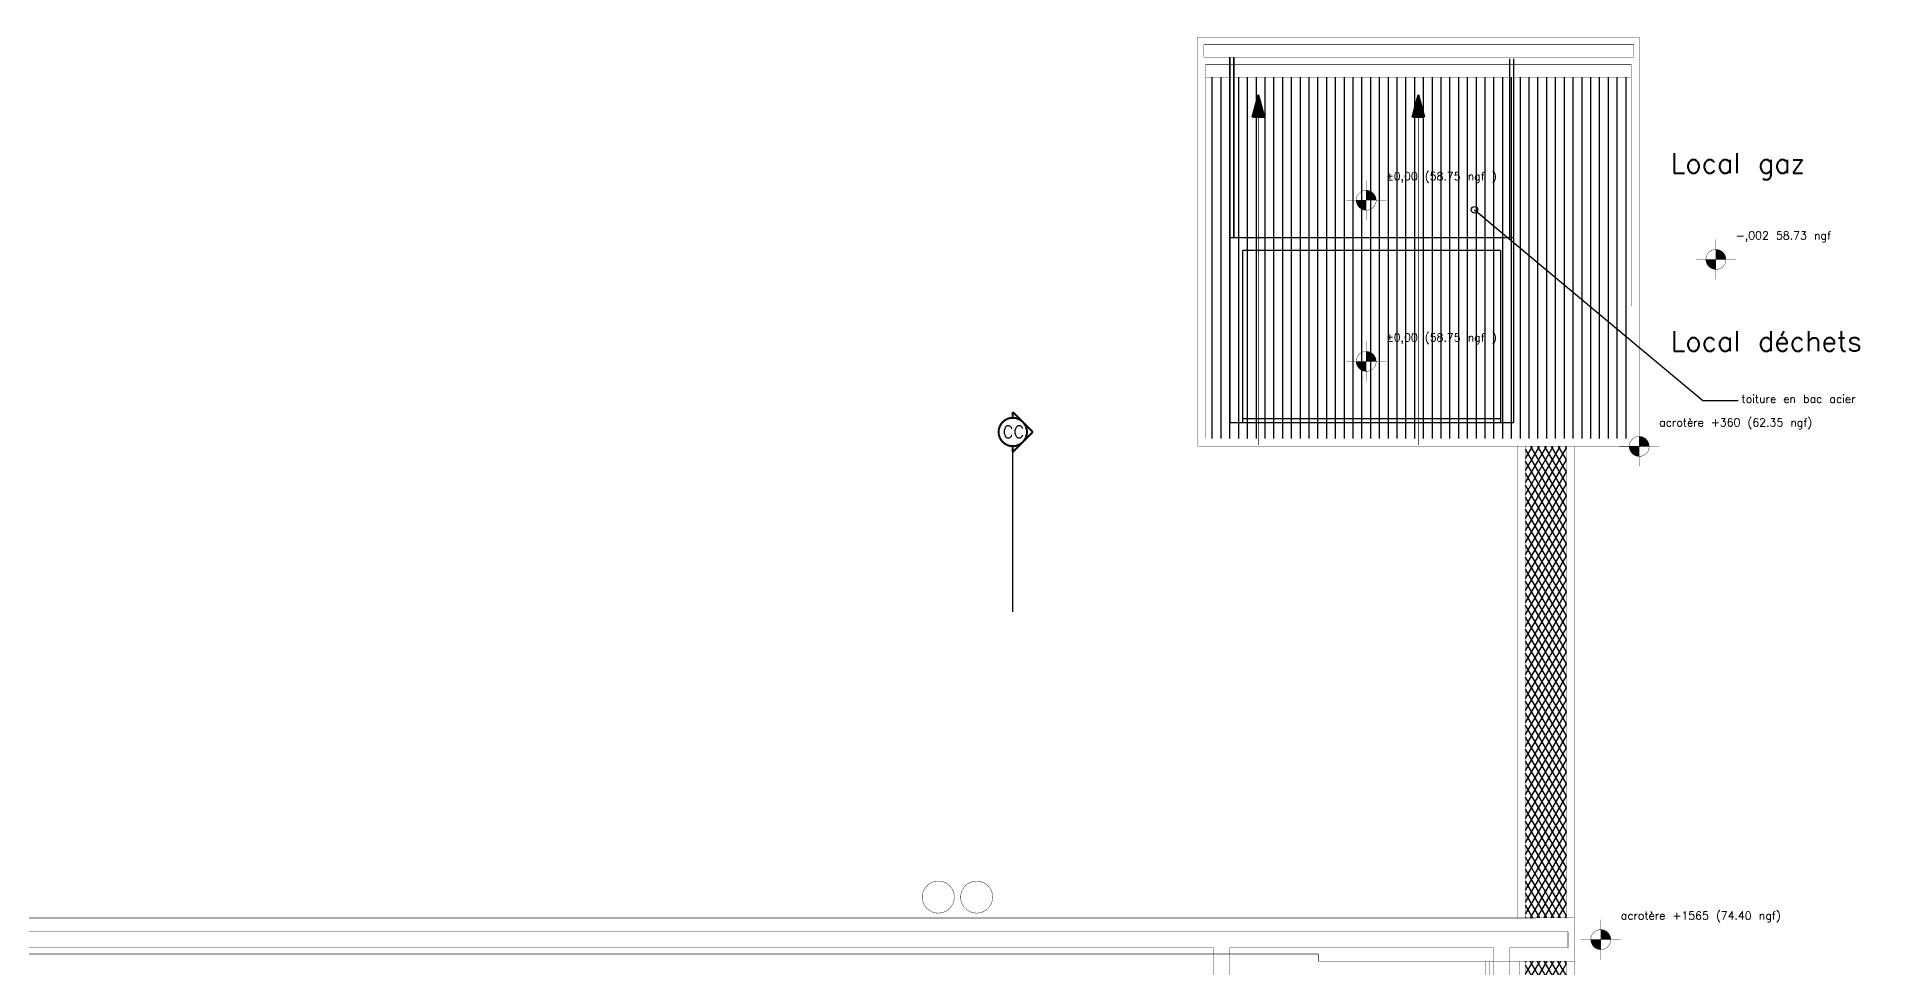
# Model space of a CAD drawing. Header units: inches. Extents: x -539189 to -457489, y 27559 to 80335.
# Drawn here: x -483692 to -460596, y 50734 to 62363 of the extents above; entities that cross this region are included whole.
import ezdxf

# ---------------------------------------------------------------- set-up
doc = ezdxf.new("R2010")
doc.units = ezdxf.units.IN
doc.header["$MEASUREMENT"] = 0
doc.linetypes.add('Achse', pattern=[115, 0, -40, 75, 0])
doc.linetypes.add('Tiretet', pattern=[546.805537, 264.583325, -105.833328, 70.555556, -105.833328])
for name, color, linetype in [('00 cotations', 7, 'Continuous'), ('00 hachures', 7, 'Continuous'), ('00 légendes', 7, 'Continuous'), ('00 skydomes + désenf', 7, 'Continuous'), ('00 traits de coupes', 7, 'Continuous'), ('00 équipements siretec', 7, 'Continuous'), ('ArchiCAD', 7, 'Continuous'), ('murs peripherique', 7, 'Continuous')]:
    doc.layers.add(name, color=color, linetype=linetype)
doc.styles.get("Standard").update_dxf_attribs({"font": 'txt', "bigfont": 'BIGFONT.SHX'})
doc.dimstyles.new('Dimstyle_41', dxfattribs={"dimtxt": 0.18, "dimasz": 164.16, "dimexe": 0.18, "dimexo": 0.0625, "dimgap": 0.09, "dimtad": 0, "dimtih": 1, "dimtoh": 1, "dimdec": 4, "dimzin": 0, "dimdsep": 46, "dimcen": 0.09, "dimadec": 0, "dimazin": 0, "dimtfac": 1, "dimtdec": 4, "dimtmove": 0, "dimatfit": 3, "dimldrblk": 'ARROWHEAD_1', "dimfxl": 1, "dimtolj": 1, "dimtzin": 0, "dimarcsym": 0})
pattern_1 = [(60, (0, 0), (-64.951905, 37.5), []), (120, (0, 0), (64.951905, 37.5), [])]

# ---------------------------------------------------------------- blocks, each defined once
blk = doc.blocks.new('LINE_7567', base_point=(-466428, 57261))
at = {"layer": '00 skydomes + désenf', "color": 7, "linetype": 'Continuous'}
for points, const_width in [([(-466428, 61640), (-466503, 61360)], 25), ([(-466428, 61640), (-466353, 61360)], 25), ([(-466353, 61360), (-466503, 61360)], 25), ([(-466428, 57261), (-466428, 61360)], 5)]:
    blk.add_lwpolyline(points, dxfattribs=dict(at, const_width=const_width))
at = {"layer": '00 skydomes + désenf', "color": 7}
blk.add_solid([(-466428, 61640), (-466353, 61360), (-466503, 61360)], dxfattribs=at)
blk = doc.blocks.new('LINE_7568', base_point=(-468428, 57261))
at = {"layer": '00 skydomes + désenf', "color": 7, "linetype": 'Continuous'}
for points, const_width in [([(-468428, 61640), (-468503, 61360)], 25), ([(-468428, 61640), (-468353, 61360)], 25), ([(-468353, 61360), (-468503, 61360)], 25), ([(-468428, 57261), (-468428, 61360)], 5)]:
    blk.add_lwpolyline(points, dxfattribs=dict(at, const_width=const_width))
at = {"layer": '00 skydomes + désenf', "color": 7}
blk.add_solid([(-468428, 61640), (-468353, 61360), (-468503, 61360)], dxfattribs=at)
blk = doc.blocks.new('LEVDIM_103', base_point=(-464148, 51077))
at = {"layer": '00 cotations', "color": 7, "linetype": 'Continuous', "const_width": 5}
for points in [[(-464148, 50827), (-464148, 51327)], [(-464398, 51077), (-463898, 51077)]]:
    blk.add_lwpolyline(points, dxfattribs=at)
blk.add_lwpolyline([(-464273, 51077, 1), (-464023, 51077, 1)], format="xyb", close=True, dxfattribs=at)
at = {"layer": '00 cotations', "color": 7, "linetype": 'Continuous', "const_width": 125}
for points in [[(-464211, 51077, 0.414214), (-464148, 51014)], [(-464086, 51077, 0.414214), (-464148, 51139)]]:
    blk.add_lwpolyline(points, format="xyb", dxfattribs=at)
at = {"layer": '00 cotations', "color": 7, "insert": (-463898, 51427), "char_height": 100, "attachment_point": 1}
blk.add_mtext('\\A1;{\\Ftxt.shx|c0;acrotère +1565 (74.40 ngf)}', dxfattribs=at)
blk = doc.blocks.new('LEVDIM_106', base_point=(-467080, 58306))
at = {"layer": '00 cotations', "color": 7, "linetype": 'Continuous', "const_width": 5}
blk.add_lwpolyline([(-467205, 58306, 1), (-466955, 58306, 1)], format="xyb", close=True, dxfattribs=at)
for points in [[(-467080, 58056), (-467080, 58556)], [(-467330, 58306), (-466830, 58306)]]:
    blk.add_lwpolyline(points, dxfattribs=at)
at = {"layer": '00 cotations', "color": 7, "linetype": 'Continuous', "const_width": 125}
for points in [[(-467143, 58306, 0.414214), (-467080, 58244)], [(-467018, 58306, 0.414214), (-467080, 58369)]]:
    blk.add_lwpolyline(points, format="xyb", dxfattribs=at)
at = {"layer": '00 cotations', "color": 7, "insert": (-466830, 58656), "char_height": 100, "attachment_point": 1}
blk.add_mtext('\\A1;{\\Ftxt.shx|c0;±0,00 (58.75 ngf )}', dxfattribs=at)
blk = doc.blocks.new('LEVDIM_107', base_point=(-467080, 60321))
at = {"layer": '00 cotations', "color": 7, "linetype": 'Continuous', "const_width": 5}
for points in [[(-467080, 60071), (-467080, 60571)], [(-467330, 60321), (-466830, 60321)]]:
    blk.add_lwpolyline(points, dxfattribs=at)
blk.add_lwpolyline([(-467205, 60321, 1), (-466955, 60321, 1)], format="xyb", close=True, dxfattribs=at)
at = {"layer": '00 cotations', "color": 7, "linetype": 'Continuous', "const_width": 125}
for points in [[(-467143, 60321, 0.414214), (-467080, 60258)], [(-467018, 60321, 0.414214), (-467080, 60383)]]:
    blk.add_lwpolyline(points, format="xyb", dxfattribs=at)
at = {"layer": '00 cotations', "color": 7, "insert": (-466830, 60671), "char_height": 100, "attachment_point": 1}
blk.add_mtext('\\A1;{\\Ftxt.shx|c0;±0,00 (58.75 ngf )}', dxfattribs=at)
blk = doc.blocks.new('LEVDIM_127', base_point=(-463669, 57243))
at = {"layer": '00 cotations', "color": 7, "linetype": 'Continuous', "const_width": 5}
blk.add_lwpolyline([(-463794, 57243, 1), (-463544, 57243, 1)], format="xyb", close=True, dxfattribs=at)
at = {"layer": '00 cotations', "color": 7, "linetype": 'Continuous', "const_width": 125}
for points in [[(-463731, 57243, 0.414214), (-463669, 57181)], [(-463606, 57243, 0.414214), (-463669, 57306)]]:
    blk.add_lwpolyline(points, format="xyb", dxfattribs=at)
at = {"layer": '00 cotations', "color": 7, "linetype": 'Continuous', "const_width": 5}
for points in [[(-463669, 56993), (-463669, 57493)], [(-463919, 57243), (-463419, 57243)]]:
    blk.add_lwpolyline(points, dxfattribs=at)
at = {"layer": '00 cotations', "color": 7, "insert": (-463419, 57593), "char_height": 100, "attachment_point": 1}
blk.add_mtext('\\A1;{\\Ftxt.shx|c0;acrotère +360 (62.35 ngf)}', dxfattribs=at)
blk = doc.blocks.new('LEVDIM_128', base_point=(-462710, 59581))
at = {"layer": '00 cotations', "color": 7, "linetype": 'Continuous', "const_width": 5}
for points in [[(-462710, 59331), (-462710, 59831)], [(-462960, 59581), (-462460, 59581)]]:
    blk.add_lwpolyline(points, dxfattribs=at)
blk.add_lwpolyline([(-462835, 59581, 1), (-462585, 59581, 1)], format="xyb", close=True, dxfattribs=at)
at = {"layer": '00 cotations', "color": 7, "linetype": 'Continuous', "const_width": 125}
for points in [[(-462772, 59581, 0.414214), (-462710, 59518)], [(-462647, 59581, 0.414214), (-462710, 59643)]]:
    blk.add_lwpolyline(points, format="xyb", dxfattribs=at)
at = {"layer": '00 cotations', "color": 7, "insert": (-462460, 59931), "char_height": 100, "attachment_point": 1}
blk.add_mtext('\\A1;{\\Ftxt.shx|c0;-,002 58.73 ngf}', dxfattribs=at)
blk = doc.blocks.new('CUTPLANE_6', base_point=(-471497, 57173))
at = {"layer": '00 traits de coupes', "color": 7, "linetype": 'Continuous', "const_width": 25}
for points in [[(-471674, 57423, 1), (-471320, 57423, 1)], [(-471674, 30064, 1), (-471320, 30064, 1)]]:
    blk.add_lwpolyline(points, format="xyb", close=True, dxfattribs=at)
for points in [[(-471247, 57423), (-471497, 57673)], [(-471497, 57673), (-471497, 57600)], [(-471497, 57173), (-471247, 57423)], [(-471497, 57247), (-471497, 57173)], [(-471497, 30241), (-471497, 30314)], [(-471497, 30314), (-471247, 30064)], [(-471247, 30064), (-471497, 29814)], [(-471497, 29814), (-471497, 29888)]]:
    blk.add_lwpolyline(points, dxfattribs=at)
at = {"layer": '00 traits de coupes', "color": 171, "linetype": 'Tiretet', "const_width": 17.5}
for points in [[(-471497, 57173), (-471497, 55173)], [(-471497, 32314), (-471497, 30314)]]:
    blk.add_lwpolyline(points, dxfattribs=at)
at = {"layer": 'ArchiCAD', "color": 7, "char_height": 150, "attachment_point": 7}
for insert in [(-471624, 57350), (-471624, 29991)]:
    blk.add_mtext('\\A1;{\\Ftxt.shx|c0;CC}', dxfattribs=dict(at, insert=insert))
blk = doc.blocks.new('ARROWHEAD_1')
at = {"color": 0, "linetype": 'Continuous'}
blk.add_line((0, 0), (-1, 0), dxfattribs=at)
blk.add_circle((0, 0), 0.25, dxfattribs=at)

msp = doc.modelspace()

# ---------------------------------------------------------------- hatches: boundary and pattern name
at = {"layer": '00 hachures'}
h = msp.add_hatch(dxfattribs=at)
h.set_pattern_fill('_UNNAMED_24', style=0, pattern_type=2)
h.set_pattern_definition([(90, (-475713.24, 58814.61), (-110, 0), [])])
h.paths.add_polyline_path([(-469088.267, 57343.278), (-463768.562, 57343.278), (-463768.562, 61859.613), (-469088.267, 61859.613)], flags=0)
at = {"layer": 'ArchiCAD'}
h = msp.add_hatch(dxfattribs=at)
h.set_pattern_fill('ISOLATION_LAINE_DE_ROCHE', color=253, style=0, pattern_type=2)
h.set_pattern_definition(pattern_1)
h.paths.add_polyline_path([(-464578.566, 51347.357), (-464578.563, 57243.278), (-465088.563, 57243.278), (-465088.563, 51347.357)], flags=0)
h = msp.add_hatch(dxfattribs=at)
h.set_pattern_fill('ISOLATION_LAINE_DE_ROCHE', color=253, style=0, pattern_type=2)
h.set_pattern_definition(pattern_1)
h.paths.add_polyline_path([(-464578.567, 50807.699), (-465088.563, 50807.699), (-465088.563, 42376.801), (-464578.572, 42376.801)], flags=0)

# ---------------------------------------------------------------- linework, layer by layer
at = {"layer": '00 hachures', "color": 7, "linetype": 'Continuous', "const_width": 5}
for points in [[(-463668.562, 57243.278), (-463668.562, 62360.154)], [(-463768.562, 58995.592), (-463768.562, 62020.154)], [(-469188.267, 57246.778), (-463668.562, 57246.778)], [(-464478.563, 51347.357), (-505188.267, 51346.396)], [(-464478.563, 51347.357), (-464478.563, 50807.717)], [(-503388.267, 50896.662), (-467678.526, 50896.662)], [(-467678.526, 50896.662), (-467678.526, 50806.801)], [(-464478.563, 50807.717), (-467678.526, 50807.717)], [(-465588.517, 50807.717), (-465588.517, 35358.658)], [(-465538.517, 50807.717), (-465538.517, 35358.658)], [(-465168.517, 50807.686), (-465168.517, 39278.547)]]:
    msp.add_lwpolyline(points, dxfattribs=at)
at = {"layer": '00 hachures', "color": 7, "linetype": 'Achse', "const_width": 5}
for points in [[(-463738.562, 62270.154), (-469108.267, 62270.154)], [(-469108.267, 62110.154), (-469108.267, 62270.154)], [(-463738.562, 62110.154), (-463738.562, 62270.154)], [(-469108.267, 62110.154), (-463738.562, 62110.154)], [(-468789.195, 57590.589), (-468789.195, 59340.585)], [(-464558.563, 51176.801), (-505088.77, 51176.801)], [(-464558.563, 50976.801), (-464558.563, 51176.801)], [(-498488.267, 50976.801), (-468988.267, 50976.801)], [(-468788.267, 50976.801), (-465487.768, 50976.801)], [(-465488.267, 50976.801), (-465488.267, 39078.519)], [(-465288.267, 50976.801), (-464558.563, 50976.801)], [(-465288.267, 50976.801), (-465288.267, 39278.519)]]:
    msp.add_lwpolyline(points, dxfattribs=at)
at = {"layer": '00 hachures', "color": 171, "linetype": 'Achse', "const_width": 17.5}
for points in [[(-468784.195, 59853.466), (-468784.195, 62110.154)], [(-468734.32, 59853.466), (-468734.32, 62110.154)], [(-465288.181, 59853.466), (-465288.49, 62090.15)], [(-465238.075, 59853.466), (-465238.383, 62090.15)], [(-468784.195, 57539.573), (-468784.195, 59853.466)], [(-465238.075, 59853.466), (-468784.195, 59853.466)], [(-465238.075, 57539.573), (-465238.075, 59853.466)], [(-468623.365, 59693.466), (-465398.075, 59693.466)], [(-468623.365, 57539.573), (-468623.365, 59693.466)], [(-465398.075, 57539.573), (-465398.075, 59693.466)], [(-468784.195, 57539.573), (-465238.075, 57539.573)], [(-468623.365, 57589.573), (-465398.075, 57589.573)], [(-465238.36, 57589.573), (-465238.274, 57589.573)]]:
    msp.add_lwpolyline(points, dxfattribs=at)
at = {"layer": '00 hachures', "color": 7, "linetype": 'Continuous', "const_width": 0.25}
msp.add_lwpolyline([(-469088.267, 57343.278), (-463768.562, 57343.278), (-463768.562, 61859.613), (-469088.267, 61859.613)], close=True, dxfattribs=at)
at = {"layer": '00 équipements siretec', "color": 7, "linetype": 'Continuous', "const_width": 5}
for points in [[(-472628.057, 51608.304, 1), (-472228.057, 51608.304, 1)], [(-472148.477, 51608.304, 1), (-471748.477, 51608.304, 1)]]:
    msp.add_lwpolyline(points, format="xyb", close=True, dxfattribs=at)
at = {"layer": 'murs peripherique', "color": 7, "linetype": 'Continuous', "const_width": 5}
for points in [[(-469188.267, 62360.154), (-463668.562, 62360.154)], [(-469188.267, 62360.154), (-469188.267, 57246.778)], [(-469088.267, 62020.154), (-463768.562, 62020.154)], [(-469088.267, 62020.154), (-469088.267, 57343.278)], [(-469088.267, 61859.613), (-463768.562, 61859.613)], [(-465188.268, 57243.278), (-465188.268, 51346.801)], [(-465088.563, 57243.278), (-465088.563, 51346.801)], [(-464578.571, 57243.278), (-464578.571, 51340.194)], [(-464478.563, 57243.278), (-464478.563, 51339.569)], [(-465088.563, 50807.688), (-465088.563, 42376.801)], [(-464578.571, 50807.699), (-464578.571, 42376.801)], [(-464478.563, 50807.702), (-464478.563, 42276.801)]]:
    msp.add_lwpolyline(points, dxfattribs=at)
at = {"layer": 'murs peripherique', "color": 7, "linetype": 'Achse', "const_width": 5}
for points in [[(-468988.267, 43176.654), (-468988.267, 50976.801)], [(-468788.267, 43176.653), (-468788.267, 50976.801)]]:
    msp.add_lwpolyline(points, dxfattribs=at)

# ---------------------------------------------------------------- block references
at = {"layer": '00 cotations', "color": 7}
for name, p in [('LEVDIM_107', (-467080.349, 60320.559)), ('LEVDIM_128', (-462709.586, 59580.682)), ('LEVDIM_106', (-467080.349, 58306.292)), ('LEVDIM_127', (-463668.562, 57243.278)), ('LEVDIM_103', (-464148.469, 51076.801))]:
    msp.add_blockref(name, p, dxfattribs=at)
at = {"layer": '00 skydomes + désenf', "color": 7, "linetype": 'Continuous'}
for name, p in [('LINE_7568', (-468428.415, 57261.334)), ('LINE_7567', (-466428.415, 57261.334))]:
    msp.add_blockref(name, p, dxfattribs=at)
at = {"layer": '00 traits de coupes', "color": 171}
msp.add_blockref('CUTPLANE_6', (-471496.765, 57173.347), dxfattribs=at)

# ---------------------------------------------------------------- texts
at = {"layer": '00 légendes', "color": 7, "insert": (-462389.564, 57836.891), "char_height": 100, "attachment_point": 4}
msp.add_mtext('\\A1;{\\Ftxt.shx|c0;\\C7;toiture en bac acier }', dxfattribs=at)
at = {"layer": '00 équipements siretec', "color": 7, "char_height": 250, "width": 5685.44041, "attachment_point": 1}
for s, insert in [('\\A1;{\\Ftxt.shx|c0;Local gaz}', (-463273.994, 60910.951)), ('\\A1;{\\Ftxt.shx|c0;Local déchets}', (-463273.994, 58684.356))]:
    msp.add_mtext(s, dxfattribs=dict(at, insert=insert))

# ---------------------------------------------------------------- leaders
at = {"layer": '00 légendes', "color": 7, "linetype": 'Continuous', "annotation_type": 0, "has_hookline": 1, "hookline_direction": 0, "text_width": 1833.333}
msp.add_leader([(-465725.366, 60202.476), (-462872.039, 57818.683), (-462429.564, 57818.683)], dimstyle='Dimstyle_41', dxfattribs=at)

doc.saveas('drawing.dxf')
